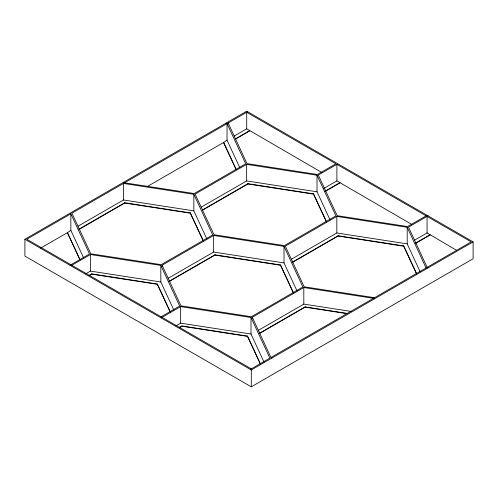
<?xml version="1.0" encoding="UTF-8"?>
<svg xmlns="http://www.w3.org/2000/svg" width="498" height="498" viewBox="0 0 498 498"><rect width="100%" height="100%" fill="white"/><g stroke="black" fill="none" stroke-linecap="round" stroke-linejoin="round"><path stroke-width="0.75" d="M69.988 265.278L89.509 253.986L70.853 213.81L26.792 239.245L251.291 368.856L269.866 358.137L251.011 317.481L180.637 306.594L161.115 317.892M473.1 241.891L428.093 267.874L427.352 267.762L408.497 227.107L428.012 215.833L473.1 241.891L473.1 258.755L251.291 386.815L24.9 256.109L24.9 239.245L246.709 111.185L428.012 215.833M251.291 386.815L251.291 369.952L428.093 267.874M250.345 369.41L251.291 368.856M123.46 183.438L71.949 213.181L90.804 253.787L161.178 264.668L212.696 234.925L193.84 194.295L123.46 183.438L123.46 199.978L77.968 226.241M124.556 182.803L247.662 111.733M79.904 259.732L67.355 232.691L70.853 230.35L70.853 213.81M236.096 169.557L223.546 142.515L227.044 140.175L227.044 123.61L226.098 123.087M234.11 136.097L246.709 128.82L322.181 172.713M40.755 248.048L67.355 232.691M147.557 186.389L223.546 142.515M78.728 229.304L124.743 202.736L190.336 212.883L203.358 240.939M235.61 138.73L249.741 130.569M79.394 229.242L124.743 203.06L190.336 213.206L203.028 240.553M235.61 139.048L249.741 130.893M71.886 265.253L90.455 254.534L160.829 265.415L179.685 306.046L161.115 316.772M246.647 164.352L195.129 194.096L213.991 234.726L284.364 245.614L335.882 215.871L317.021 175.24L246.647 164.352L246.647 180.923L201.155 207.187M85.812 273.782L90.455 271.099L160.829 281.986L173.833 310.005M89.042 275.413L91.738 273.856L157.331 284.003L170.347 312.059M202.58 209.863L247.929 183.681L313.522 193.828L326.545 221.878M89.721 275.344L91.738 274.18L157.331 284.327L170.023 311.673M202.58 210.181L247.929 183.999L313.522 194.145L326.545 222.201M162.124 265.216L213.642 235.473L284.016 246.361L302.871 286.991L251.353 316.734L180.979 305.847L162.124 265.216L162.124 266.723M168.143 278.307L213.642 252.044L284.016 262.925L297.02 290.95M323.625 188.543L336.891 180.886L411.69 224.386M168.903 281.37L214.924 254.802L280.517 264.948L293.534 292.998M325.119 191.182L339.922 182.635M168.903 281.687L214.924 255.119L280.517 265.266L293.534 293.322M325.119 191.5L339.922 182.953M426.058 267.955L407.202 227.306L336.829 216.418L285.31 246.161L304.166 286.792L374.533 297.704L471.208 241.891L336.891 164.346L318.315 175.041L337.171 215.671L407.551 226.559L427.066 215.317M175.993 325.841L180.637 323.165L251.011 334.046L264.008 362.071M291.33 259.253L336.829 232.983L407.202 243.871L420.206 271.889M179.224 327.479L181.913 325.922L247.506 336.069L260.529 364.119M292.089 262.315L338.111 235.747L403.704 245.894L416.72 273.944M179.224 327.796L181.913 326.24L247.506 336.387L260.205 363.739M292.756 262.247L338.111 236.064L403.704 246.211L416.72 274.261M252.299 318.788L252.299 317.282L303.817 287.539L373.438 298.308L374.39 298.881M258.325 330.373L303.817 304.104L351.252 311.443M414.467 240.223L427.066 232.946L456.622 250.332M259.084 333.436L305.1 306.868L347.816 313.472M415.295 243.248L430.098 234.701M259.751 333.367L305.1 307.185L347.056 313.678M415.295 243.566L430.098 235.019M271.902 358.056L270.956 357.477L374.533 297.704M246.647 180.923L317.021 191.805L330.031 219.83M123.46 199.978L193.84 210.866L206.844 238.884M24.9 239.245L251.291 369.952M228.14 123.006L246.996 163.605L317.369 174.493L335.945 163.798L246.709 112.28L246.709 128.82M227.044 123.61L245.701 163.805L194.183 193.548L123.809 182.691L123.61 182.262M227.044 140.175L239.812 167.677M223.546 142.198L236.096 169.233M252.299 317.282L270.956 357.477M70.853 230.35L83.614 257.858M67.355 232.373L79.904 259.414M427.066 216.406L427.066 232.946M407.202 227.306L407.202 243.871M403.704 245.894L403.704 246.211M338.111 235.747L338.111 236.064M336.891 164.346L336.891 180.886M336.829 216.418L336.829 232.983M317.021 175.24L317.021 191.805M313.522 193.828L313.522 194.145M305.1 306.868L305.1 307.185M303.817 287.539L303.817 304.104M284.016 246.361L284.016 262.925M280.517 264.948L280.517 265.266M251.011 317.481L251.011 334.046M247.929 183.681L247.929 183.999M247.506 336.069L247.506 336.387M214.924 254.802L214.924 255.119M213.642 235.473L213.642 252.044M193.84 194.295L193.84 210.866M190.336 212.883L190.336 213.206M181.913 325.922L181.913 326.24M180.637 306.594L180.637 323.165M160.829 265.415L160.829 281.986M157.331 284.003L157.331 284.327M124.743 202.736L124.743 203.06M91.738 273.856L91.738 274.18M90.455 254.534L90.455 271.099"/></g></svg>
